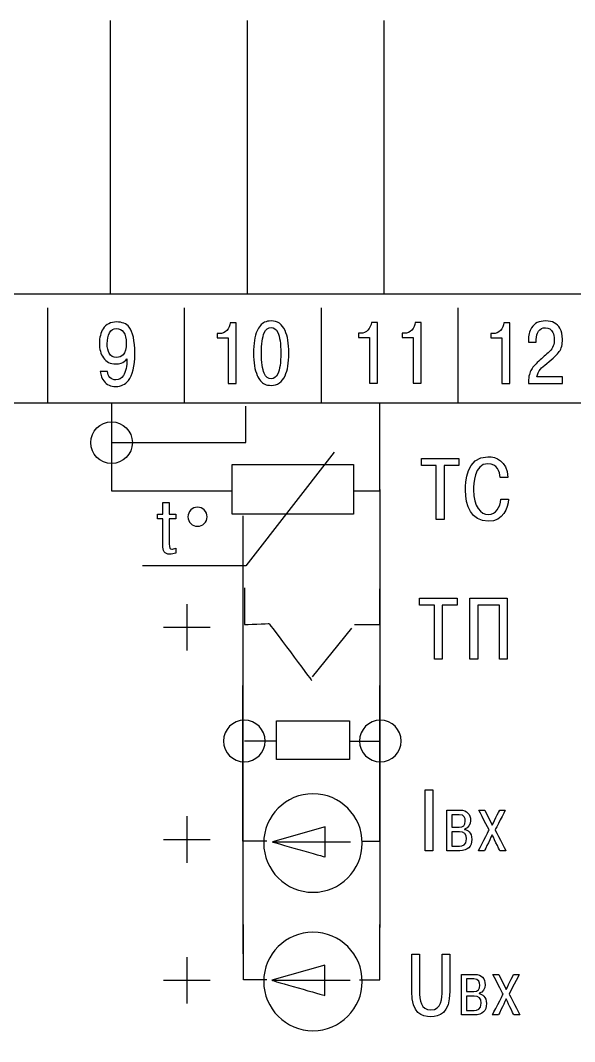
# Model space of a CAD drawing. Header units: millimetres. Extents: x 0 to 53000, y -591 to 24400.
# Drawn here: x 4495.17 to 4515.42, y 486.63 to 523.93 of the extents above; entities that cross this region are included whole.
import ezdxf
from ezdxf.lldxf.tags import DXFTag

# ---------------------------------------------------------------- set-up
doc = ezdxf.new("R2010")
doc.units = ezdxf.units.MM
doc.layers.add('Основная', color=7, linetype='Continuous', lineweight=30)
tags = doc.linetypes.add('New Line1', pattern=[0.8, 0.5, -0.3]).pattern_tags.tags
tags[6:7] = [DXFTag(74, 4), DXFTag(75, 0), DXFTag(340, '0'), DXFTag(46, 1.0), DXFTag(50, 0.0), DXFTag(44, 0.0), DXFTag(45, 0.0)]
tags[4:5] = [DXFTag(74, 4), DXFTag(75, 0), DXFTag(340, '0'), DXFTag(46, 1.0), DXFTag(50, 0.0), DXFTag(44, 0.0), DXFTag(45, 0.0)]
tags = doc.linetypes.add('New Line2', pattern=[0.8, 0.5, -0.3]).pattern_tags.tags
tags[6:7] = [DXFTag(74, 4), DXFTag(75, 0), DXFTag(340, '0'), DXFTag(46, 1.0), DXFTag(50, 0.0), DXFTag(44, 0.0), DXFTag(45, 0.0)]
tags[4:5] = [DXFTag(74, 4), DXFTag(75, 0), DXFTag(340, '0'), DXFTag(46, 1.0), DXFTag(50, 0.0), DXFTag(44, 0.0), DXFTag(45, 0.0)]

msp = doc.modelspace()

# ---------------------------------------------------------------- linework, layer by layer
for points, knots in [([(4456.66997, 460.93271), (4456.66997, 460.93271), (4456.66997, 513.93271), (4456.66997, 513.93271), (4456.66997, 513.93271), (4456.66997, 513.93271), (4535.66997, 513.93271), (4535.66997, 513.93271), (4535.66997, 513.93271), (4535.66997, 513.93271), (4535.66997, 460.93271), (4535.66997, 460.93271), (4535.66997, 460.93271), (4535.66997, 460.93271), (4456.66997, 460.93271), (4456.66997, 460.93271)], [0, 0, 0, 0, 0.2, 0.2, 0.2, 0.20000001, 0.4, 0.4, 0.4, 0.40000001, 0.6, 0.6, 0.6, 0.60000001, 1, 1, 1, 1]), ([(4456.66997, 460.93271), (4456.66997, 460.93271), (4456.66997, 513.93271), (4456.66997, 513.93271), (4456.66997, 513.93271), (4456.66997, 513.93271), (4535.66997, 513.93271), (4535.66997, 513.93271), (4535.66997, 513.93271), (4535.66997, 513.93271), (4535.66997, 460.93271), (4535.66997, 460.93271), (4535.66997, 460.93271), (4535.66997, 460.93271), (4456.66997, 460.93271), (4456.66997, 460.93271)], [0, 0, 0, 0, 0.2, 0.2, 0.2, 0.20000001, 0.4, 0.4, 0.4, 0.40000001, 0.6, 0.6, 0.6, 0.60000001, 1, 1, 1, 1]), ([(4456.66997, 460.93271), (4456.66997, 460.93271), (4456.66997, 513.93271), (4456.66997, 513.93271), (4456.66997, 513.93271), (4456.66997, 513.93271), (4535.66997, 513.93271), (4535.66997, 513.93271), (4535.66997, 513.93271), (4535.66997, 513.93271), (4535.66997, 460.93271), (4535.66997, 460.93271), (4535.66997, 460.93271), (4535.66997, 460.93271), (4456.66997, 460.93271), (4456.66997, 460.93271)], [0, 0, 0, 0, 0.2, 0.2, 0.2, 0.20000001, 0.4, 0.4, 0.4, 0.40000001, 0.6, 0.6, 0.6, 0.60000001, 1, 1, 1, 1]), ([(4498.08967, 511.11001), (4498.08967, 511.11001), (4498.35747, 511.11001), (4498.35747, 511.11001), (4498.35747, 511.11001), (4498.35747, 511.02321), (4498.38557, 510.94961), (4498.44177, 510.88931), (4498.44177, 510.88931), (4498.49797, 510.82901), (4498.56907, 510.79881), (4498.65497, 510.79881), (4498.65497, 510.79881), (4498.77407, 510.79881), (4498.86777, 510.85281), (4498.93607, 510.96071), (4498.93607, 510.96071), (4499.01977, 511.09201), (4499.06167, 511.29521), (4499.06167, 511.57041), (4499.06167, 511.57041), (4499.00437, 511.49631), (4498.93387, 511.44441), (4498.85007, 511.41481), (4498.85007, 511.41481), (4498.79277, 511.39361), (4498.72557, 511.38301), (4498.64837, 511.38301), (4498.64837, 511.38301), (4498.45887, 511.38301), (4498.31007, 511.45921), (4498.20207, 511.61171), (4498.20207, 511.61171), (4498.10507, 511.74921), (4498.05657, 511.92071), (4498.05657, 512.12601), (4498.05657, 512.12601), (4498.05657, 512.34821), (4498.10177, 512.52811), (4498.19217, 512.66581), (4498.19217, 512.66581), (4498.30237, 512.83291), (4498.46657, 512.91661), (4498.68487, 512.91661), (4498.68487, 512.91661), (4498.88977, 512.91661), (4499.04187, 512.85421), (4499.14097, 512.72931), (4499.14097, 512.72931), (4499.27987, 512.55351), (4499.34937, 512.23181), (4499.34937, 511.76401), (4499.34937, 511.76401), (4499.34937, 511.29841), (4499.27217, 510.96821), (4499.11787, 510.77341), (4499.11787, 510.77341), (4499.00547, 510.63161), (4498.85117, 510.56081), (4498.65497, 510.56081), (4498.65497, 510.56081), (4498.46987, 510.56081), (4498.32667, 510.62531), (4498.22517, 510.75441), (4498.22517, 510.75441), (4498.14807, 510.85171), (4498.10287, 510.97031), (4498.08967, 511.11001)], [0, 0, 0, 0, 0.05555556, 0.05555556, 0.05555556, 0.05555557, 0.11111111, 0.11111111, 0.11111111, 0.11111112, 0.16666667, 0.16666667, 0.16666667, 0.16666668, 0.22222222, 0.22222222, 0.22222222, 0.22222223, 0.27777778, 0.27777778, 0.27777778, 0.27777779, 0.33333333, 0.33333333, 0.33333333, 0.33333334, 0.38888889, 0.38888889, 0.38888889, 0.3888889, 0.44444444, 0.44444444, 0.44444444, 0.44444445, 0.5, 0.5, 0.5, 0.50000001, 0.55555556, 0.55555556, 0.55555556, 0.55555557, 0.61111111, 0.61111111, 0.61111111, 0.61111112, 0.66666667, 0.66666667, 0.66666667, 0.66666668, 0.72222222, 0.72222222, 0.72222222, 0.72222223, 0.77777778, 0.77777778, 0.77777778, 0.77777779, 0.83333333, 0.83333333, 0.83333333, 0.83333334, 0.88888889, 0.88888889, 0.88888889, 0.8888889, 1, 1, 1, 1]), ([(4499.03857, 512.13551), (4499.03857, 512.31551), (4499.00597, 512.45091), (4498.94097, 512.54201), (4498.94097, 512.54201), (4498.87597, 512.63291), (4498.78837, 512.67841), (4498.67817, 512.67841), (4498.67817, 512.67841), (4498.56797, 512.67841), (4498.48417, 512.62551), (4498.42687, 512.51961), (4498.42687, 512.51961), (4498.36957, 512.41391), (4498.34097, 512.28161), (4498.34097, 512.12281), (4498.34097, 512.12281), (4498.34097, 511.97461), (4498.36627, 511.85821), (4498.41697, 511.77361), (4498.41697, 511.77361), (4498.47647, 511.67201), (4498.56467, 511.62121), (4498.68147, 511.62121), (4498.68147, 511.62121), (4498.78287, 511.62121), (4498.86337, 511.65391), (4498.92277, 511.71961), (4498.92277, 511.71961), (4498.99997, 511.80641), (4499.03857, 511.94501), (4499.03857, 512.13551)], [0, 0, 0, 0, 0.11111111, 0.11111111, 0.11111111, 0.11111112, 0.22222222, 0.22222222, 0.22222222, 0.22222223, 0.33333333, 0.33333333, 0.33333333, 0.33333334, 0.44444444, 0.44444444, 0.44444444, 0.44444445, 0.55555556, 0.55555556, 0.55555556, 0.55555557, 0.66666667, 0.66666667, 0.66666667, 0.66666668, 0.77777778, 0.77777778, 0.77777778, 0.77777779, 1, 1, 1, 1]), ([(4502.36237, 512.33541), (4502.36237, 512.33541), (4502.36237, 512.49101), (4502.36237, 512.49101), (4502.36237, 512.49101), (4502.36237, 512.49101), (4502.44497, 512.49101), (4502.44497, 512.49101), (4502.44497, 512.49101), (4502.54857, 512.49101), (4502.63677, 512.52971), (4502.70947, 512.60691), (4502.70947, 512.60691), (4502.78227, 512.68421), (4502.82407, 512.77781), (4502.83507, 512.88791), (4502.83507, 512.88791), (4502.83507, 512.88791), (4503.05657, 512.88791), (4503.05657, 512.88791), (4503.05657, 512.88791), (4503.05657, 512.88791), (4503.05657, 510.66541), (4503.05657, 510.66541), (4503.05657, 510.66541), (4503.05657, 510.66541), (4502.76567, 510.66541), (4502.76567, 510.66541), (4502.76567, 510.66541), (4502.76567, 510.66541), (4502.76567, 512.33541), (4502.76567, 512.33541), (4502.76567, 512.33541), (4502.76567, 512.33541), (4502.36237, 512.33541), (4502.36237, 512.33541)], [0, 0, 0, 0, 0.1, 0.1, 0.1, 0.10000001, 0.2, 0.2, 0.2, 0.20000001, 0.3, 0.3, 0.3, 0.30000001, 0.4, 0.4, 0.4, 0.40000001, 0.5, 0.5, 0.5, 0.50000001, 0.6, 0.6, 0.6, 0.60000001, 0.7, 0.7, 0.7, 0.70000001, 0.8, 0.8, 0.8, 0.80000001, 1, 1, 1, 1]), ([(4504.33287, 510.59881), (4504.24027, 510.59881), (4504.16207, 510.61461), (4504.09807, 510.64631), (4504.09807, 510.64631), (4503.98347, 510.70351), (4503.89197, 510.80831), (4503.82367, 510.96071), (4503.82367, 510.96071), (4503.73337, 511.16391), (4503.68807, 511.43581), (4503.68807, 511.77671), (4503.68807, 511.77671), (4503.68807, 512.12591), (4503.73107, 512.39681), (4503.81717, 512.58941), (4503.81717, 512.58941), (4503.88537, 512.74191), (4503.97687, 512.84661), (4504.09157, 512.90381), (4504.09157, 512.90381), (4504.15977, 512.93771), (4504.24027, 512.95461), (4504.33287, 512.95461), (4504.33287, 512.95461), (4504.56437, 512.95461), (4504.73407, 512.83711), (4504.84197, 512.60221), (4504.84197, 512.60221), (4504.93237, 512.40531), (4504.97757, 512.13011), (4504.97757, 511.77671), (4504.97757, 511.77671), (4504.97757, 511.42321), (4504.93237, 511.14801), (4504.84197, 510.95111), (4504.84197, 510.95111), (4504.73407, 510.71621), (4504.56437, 510.59881), (4504.33287, 510.59881)], [0, 0, 0, 0, 0.09090909, 0.09090909, 0.09090909, 0.0909091, 0.18181818, 0.18181818, 0.18181818, 0.18181819, 0.27272727, 0.27272727, 0.27272727, 0.27272728, 0.36363636, 0.36363636, 0.36363636, 0.36363637, 0.45454545, 0.45454545, 0.45454545, 0.45454546, 0.54545455, 0.54545455, 0.54545455, 0.54545456, 0.63636364, 0.63636364, 0.63636364, 0.63636365, 0.72727273, 0.72727273, 0.72727273, 0.72727274, 0.81818182, 0.81818182, 0.81818182, 0.81818183, 1, 1, 1, 1]), ([(4504.33287, 510.83681), (4504.43427, 510.83681), (4504.51477, 510.89821), (4504.57417, 511.02101), (4504.57417, 511.02101), (4504.64917, 511.17561), (4504.68667, 511.42741), (4504.68667, 511.77671), (4504.68667, 511.77671), (4504.68667, 512.12161), (4504.64917, 512.37251), (4504.57417, 512.52911), (4504.57417, 512.52911), (4504.51477, 512.65401), (4504.43427, 512.71641), (4504.33287, 512.71641), (4504.33287, 512.71641), (4504.22477, 512.71641), (4504.14117, 512.64981), (4504.08157, 512.51641), (4504.08157, 512.51641), (4504.01317, 512.36191), (4503.97917, 512.11531), (4503.97917, 511.77671), (4503.97917, 511.77671), (4503.97917, 511.44011), (4504.01317, 511.19451), (4504.08157, 511.04011), (4504.08157, 511.04011), (4504.14117, 510.90451), (4504.22477, 510.83681), (4504.33287, 510.83681)], [0, 0, 0, 0, 0.11111111, 0.11111111, 0.11111111, 0.11111112, 0.22222222, 0.22222222, 0.22222222, 0.22222223, 0.33333333, 0.33333333, 0.33333333, 0.33333334, 0.44444444, 0.44444444, 0.44444444, 0.44444445, 0.55555556, 0.55555556, 0.55555556, 0.55555557, 0.66666667, 0.66666667, 0.66666667, 0.66666668, 0.77777778, 0.77777778, 0.77777778, 0.77777779, 1, 1, 1, 1]), ([(4507.52267, 512.34741), (4507.52267, 512.34741), (4507.52267, 512.50301), (4507.52267, 512.50301), (4507.52267, 512.50301), (4507.52267, 512.50301), (4507.60527, 512.50301), (4507.60527, 512.50301), (4507.60527, 512.50301), (4507.70887, 512.50301), (4507.79707, 512.54171), (4507.86977, 512.61891), (4507.86977, 512.61891), (4507.94257, 512.69621), (4507.98437, 512.78981), (4507.99537, 512.89991), (4507.99537, 512.89991), (4507.99537, 512.89991), (4508.21687, 512.89991), (4508.21687, 512.89991), (4508.21687, 512.89991), (4508.21687, 512.89991), (4508.21687, 510.67741), (4508.21687, 510.67741), (4508.21687, 510.67741), (4508.21687, 510.67741), (4507.92597, 510.67741), (4507.92597, 510.67741), (4507.92597, 510.67741), (4507.92597, 510.67741), (4507.92597, 512.34741), (4507.92597, 512.34741), (4507.92597, 512.34741), (4507.92597, 512.34741), (4507.52267, 512.34741), (4507.52267, 512.34741)], [0, 0, 0, 0, 0.1, 0.1, 0.1, 0.10000001, 0.2, 0.2, 0.2, 0.20000001, 0.3, 0.3, 0.3, 0.30000001, 0.4, 0.4, 0.4, 0.40000001, 0.5, 0.5, 0.5, 0.50000001, 0.6, 0.6, 0.6, 0.60000001, 0.7, 0.7, 0.7, 0.70000001, 0.8, 0.8, 0.8, 0.80000001, 1, 1, 1, 1]), ([(4509.12287, 512.34741), (4509.12287, 512.34741), (4509.12287, 512.50301), (4509.12287, 512.50301), (4509.12287, 512.50301), (4509.12287, 512.50301), (4509.20547, 512.50301), (4509.20547, 512.50301), (4509.20547, 512.50301), (4509.30917, 512.50301), (4509.39727, 512.54171), (4509.47007, 512.61891), (4509.47007, 512.61891), (4509.54277, 512.69621), (4509.58467, 512.78981), (4509.59557, 512.89991), (4509.59557, 512.89991), (4509.59557, 512.89991), (4509.81717, 512.89991), (4509.81717, 512.89991), (4509.81717, 512.89991), (4509.81717, 512.89991), (4509.81717, 510.67741), (4509.81717, 510.67741), (4509.81717, 510.67741), (4509.81717, 510.67741), (4509.52627, 510.67741), (4509.52627, 510.67741), (4509.52627, 510.67741), (4509.52627, 510.67741), (4509.52627, 512.34741), (4509.52627, 512.34741), (4509.52627, 512.34741), (4509.52627, 512.34741), (4509.12287, 512.34741), (4509.12287, 512.34741)], [0, 0, 0, 0, 0.1, 0.1, 0.1, 0.10000001, 0.2, 0.2, 0.2, 0.20000001, 0.3, 0.3, 0.3, 0.30000001, 0.4, 0.4, 0.4, 0.40000001, 0.5, 0.5, 0.5, 0.50000001, 0.6, 0.6, 0.6, 0.60000001, 0.7, 0.7, 0.7, 0.70000001, 0.8, 0.8, 0.8, 0.80000001, 1, 1, 1, 1]), ([(4512.36237, 512.33611), (4512.36237, 512.33611), (4512.36237, 512.49171), (4512.36237, 512.49171), (4512.36237, 512.49171), (4512.36237, 512.49171), (4512.44497, 512.49171), (4512.44497, 512.49171), (4512.44497, 512.49171), (4512.54857, 512.49171), (4512.63677, 512.53041), (4512.70947, 512.60761), (4512.70947, 512.60761), (4512.78227, 512.68491), (4512.82407, 512.77851), (4512.83507, 512.88861), (4512.83507, 512.88861), (4512.83507, 512.88861), (4513.05657, 512.88861), (4513.05657, 512.88861), (4513.05657, 512.88861), (4513.05657, 512.88861), (4513.05657, 510.66611), (4513.05657, 510.66611), (4513.05657, 510.66611), (4513.05657, 510.66611), (4512.76567, 510.66611), (4512.76567, 510.66611), (4512.76567, 510.66611), (4512.76567, 510.66611), (4512.76567, 512.33611), (4512.76567, 512.33611), (4512.76567, 512.33611), (4512.76567, 512.33611), (4512.36237, 512.33611), (4512.36237, 512.33611)], [0, 0, 0, 0, 0.1, 0.1, 0.1, 0.10000001, 0.2, 0.2, 0.2, 0.20000001, 0.3, 0.3, 0.3, 0.30000001, 0.4, 0.4, 0.4, 0.40000001, 0.5, 0.5, 0.5, 0.50000001, 0.6, 0.6, 0.6, 0.60000001, 0.7, 0.7, 0.7, 0.70000001, 0.8, 0.8, 0.8, 0.80000001, 1, 1, 1, 1]), ([(4514.97757, 510.91691), (4514.97757, 510.91691), (4514.97757, 510.66611), (4514.97757, 510.66611), (4514.97757, 510.66611), (4514.97757, 510.66611), (4513.73107, 510.66611), (4513.73107, 510.66611), (4513.73107, 510.66611), (4513.73107, 510.86501), (4513.76197, 511.02491), (4513.82307, 511.14561), (4513.82307, 511.14561), (4513.87107, 511.23871), (4513.96647, 511.35191), (4514.10857, 511.48521), (4514.10857, 511.48521), (4514.24247, 511.60171), (4514.37587, 511.71911), (4514.50917, 511.83771), (4514.50917, 511.83771), (4514.62327, 511.96041), (4514.67997, 512.10751), (4514.67997, 512.27901), (4514.67997, 512.27901), (4514.67997, 512.38061), (4514.66347, 512.46521), (4514.63037, 512.53301), (4514.63037, 512.53301), (4514.57527, 512.64731), (4514.48277, 512.70451), (4514.35277, 512.70451), (4514.35277, 512.70451), (4514.24247, 512.70451), (4514.15927, 512.66271), (4514.10307, 512.57901), (4514.10307, 512.57901), (4514.04687, 512.49541), (4514.01877, 512.39431), (4514.01877, 512.27581), (4514.01877, 512.27581), (4514.01877, 512.27581), (4514.01877, 512.18061), (4514.01877, 512.18061), (4514.01877, 512.18061), (4514.01877, 512.18061), (4513.73107, 512.18061), (4513.73107, 512.18061), (4513.73107, 512.18061), (4513.73107, 512.18061), (4513.73107, 512.24721), (4513.73107, 512.24721), (4513.73107, 512.24721), (4513.73107, 512.42511), (4513.76967, 512.57531), (4513.84687, 512.69811), (4513.84687, 512.69811), (4513.95487, 512.86961), (4514.12677, 512.95531), (4514.36257, 512.95531), (4514.36257, 512.95531), (4514.60947, 512.95531), (4514.78367, 512.86531), (4514.88497, 512.68541), (4514.88497, 512.68541), (4514.94677, 512.57531), (4514.97757, 512.44091), (4514.97757, 512.28221), (4514.97757, 512.28221), (4514.97757, 512.09591), (4514.93897, 511.94671), (4514.86187, 511.83451), (4514.86187, 511.83451), (4514.79797, 511.73921), (4514.64477, 511.59531), (4514.40237, 511.40271), (4514.40237, 511.40271), (4514.29867, 511.32011), (4514.22267, 511.24921), (4514.17417, 511.19001), (4514.17417, 511.19001), (4514.10587, 511.10531), (4514.06167, 511.01431), (4514.04187, 510.91691), (4514.04187, 510.91691), (4514.04187, 510.91691), (4514.97757, 510.91691), (4514.97757, 510.91691)], [0, 0, 0, 0, 0.04347826, 0.04347826, 0.04347826, 0.04347827, 0.08695652, 0.08695652, 0.08695652, 0.08695653, 0.13043478, 0.13043478, 0.13043478, 0.13043479, 0.17391304, 0.17391304, 0.17391304, 0.17391305, 0.2173913, 0.2173913, 0.2173913, 0.21739131, 0.26086957, 0.26086957, 0.26086957, 0.26086958, 0.30434783, 0.30434783, 0.30434783, 0.30434784, 0.34782609, 0.34782609, 0.34782609, 0.3478261, 0.39130435, 0.39130435, 0.39130435, 0.39130436, 0.43478261, 0.43478261, 0.43478261, 0.43478262, 0.47826087, 0.47826087, 0.47826087, 0.47826088, 0.52173913, 0.52173913, 0.52173913, 0.52173914, 0.56521739, 0.56521739, 0.56521739, 0.5652174, 0.60869565, 0.60869565, 0.60869565, 0.60869566, 0.65217391, 0.65217391, 0.65217391, 0.65217392, 0.69565217, 0.69565217, 0.69565217, 0.69565218, 0.73913043, 0.73913043, 0.73913043, 0.73913044, 0.7826087, 0.7826087, 0.7826087, 0.78260871, 0.82608696, 0.82608696, 0.82608696, 0.82608697, 0.86956522, 0.86956522, 0.86956522, 0.86956523, 0.91304348, 0.91304348, 0.91304348, 0.91304349, 1, 1, 1, 1]), ([(4498.49977, 509.93351), (4498.49977, 509.93351), (4498.49977, 506.74951), (4498.49977, 506.74951), (4498.49977, 506.74951), (4498.49977, 506.74951), (4502.86747, 506.74951), (4502.86747, 506.74951)], [0, 0, 0, 0, 0.33333333, 0.33333333, 0.33333333, 0.33333334, 1, 1, 1, 1]), ([(4498.49977, 508.50701), (4498.49977, 508.50701), (4503.40367, 508.50701), (4503.40367, 508.50701), (4503.40367, 508.50701), (4503.40367, 508.50701), (4503.40367, 509.83821), (4503.40367, 509.83821)], [0, 0, 0, 0, 0.33333333, 0.33333333, 0.33333333, 0.33333334, 1, 1, 1, 1]), ([(4507.35037, 506.74951), (4507.35037, 506.74951), (4508.30757, 506.74951), (4508.30757, 506.74951), (4508.30757, 506.74951), (4508.30757, 506.74951), (4508.30757, 509.93451), (4508.30757, 509.93451)], [0, 0, 0, 0, 0.33333333, 0.33333333, 0.33333333, 0.33333334, 1, 1, 1, 1]), ([(4498.49977, 509.26901), (4498.08067, 509.26901), (4497.73777, 508.92681), (4497.73777, 508.50701), (4497.73777, 508.50701), (4497.73777, 508.08711), (4498.08067, 507.74501), (4498.49977, 507.74501), (4498.49977, 507.74501), (4498.91887, 507.74501), (4499.26177, 508.08711), (4499.26177, 508.50701), (4499.26177, 508.50701), (4499.26177, 508.92681), (4498.91887, 509.26901), (4498.49977, 509.26901)], [0, 0, 0, 0, 0.2, 0.2, 0.2, 0.20000001, 0.4, 0.4, 0.4, 0.40000001, 0.6, 0.6, 0.6, 0.60000001, 1, 1, 1, 1]), ([(4506.63657, 508.15711), (4506.63657, 508.15711), (4503.40577, 504.00411), (4503.40577, 504.00411), (4503.40577, 504.00411), (4503.40577, 504.00411), (4499.63657, 504.00411), (4499.63657, 504.00411)], [0, 0, 0, 0, 0.33333333, 0.33333333, 0.33333333, 0.33333334, 1, 1, 1, 1]), ([(4510.36757, 507.67211), (4510.36757, 507.67211), (4510.36757, 505.70041), (4510.36757, 505.70041), (4510.36757, 505.70041), (4510.36757, 505.70041), (4510.65017, 505.70041), (4510.65017, 505.70041), (4510.65017, 505.70041), (4510.65017, 505.70041), (4510.65017, 507.67211), (4510.65017, 507.67211), (4510.65017, 507.67211), (4510.65017, 507.67211), (4511.19627, 507.67211), (4511.19627, 507.67211), (4511.19627, 507.67211), (4511.19627, 507.67211), (4511.19627, 507.92291), (4511.19627, 507.92291), (4511.19627, 507.92291), (4511.19627, 507.92291), (4509.82097, 507.92291), (4509.82097, 507.92291), (4509.82097, 507.92291), (4509.82097, 507.92291), (4509.82097, 507.67211), (4509.82097, 507.67211), (4509.82097, 507.67211), (4509.82097, 507.67211), (4510.36757, 507.67211), (4510.36757, 507.67211)], [0, 0, 0, 0, 0.11111111, 0.11111111, 0.11111111, 0.11111112, 0.22222222, 0.22222222, 0.22222222, 0.22222223, 0.33333333, 0.33333333, 0.33333333, 0.33333334, 0.44444444, 0.44444444, 0.44444444, 0.44444445, 0.55555556, 0.55555556, 0.55555556, 0.55555557, 0.66666667, 0.66666667, 0.66666667, 0.66666668, 0.77777778, 0.77777778, 0.77777778, 0.77777779, 1, 1, 1, 1]), ([(4512.72227, 506.43701), (4512.70637, 506.14811), (4512.54127, 505.88461), (4512.27137, 505.88461), (4512.27137, 505.88461), (4511.99197, 505.88461), (4511.72847, 506.15451), (4511.72847, 506.78631), (4511.72847, 506.78631), (4511.72847, 506.98001), (4511.74117, 507.73881), (4512.25547, 507.73881), (4512.25547, 507.73881), (4512.59837, 507.73881), (4512.68097, 507.44031), (4512.69997, 507.23711), (4512.69997, 507.23711), (4512.69997, 507.23711), (4512.98257, 507.23711), (4512.98257, 507.23711), (4512.98257, 507.23711), (4512.94127, 507.86261), (4512.55717, 507.98961), (4512.25547, 507.98961), (4512.25547, 507.98961), (4511.45857, 507.98961), (4511.43317, 507.04981), (4511.43317, 506.77361), (4511.43317, 506.77361), (4511.43317, 506.20211), (4511.64907, 505.63321), (4512.26187, 505.63321), (4512.26187, 505.63321), (4512.83337, 505.63321), (4512.97307, 506.12271), (4513.00477, 506.43701), (4513.00477, 506.43701), (4513.00477, 506.43701), (4512.72227, 506.43701), (4512.72227, 506.43701)], [0, 0, 0, 0, 0.09090909, 0.09090909, 0.09090909, 0.0909091, 0.18181818, 0.18181818, 0.18181818, 0.18181819, 0.27272727, 0.27272727, 0.27272727, 0.27272728, 0.36363636, 0.36363636, 0.36363636, 0.36363637, 0.45454545, 0.45454545, 0.45454545, 0.45454546, 0.54545455, 0.54545455, 0.54545455, 0.54545456, 0.63636364, 0.63636364, 0.63636364, 0.63636365, 0.72727273, 0.72727273, 0.72727273, 0.72727274, 0.81818182, 0.81818182, 0.81818182, 0.81818183, 1, 1, 1, 1]), ([(4507.34547, 505.89401), (4507.34547, 505.89401), (4507.34547, 507.70431), (4507.34547, 507.70431), (4507.34547, 507.70431), (4507.34547, 507.70431), (4502.90597, 507.70431), (4502.90597, 507.70431), (4502.90597, 507.70431), (4502.90597, 507.70431), (4502.90597, 505.89401), (4502.90597, 505.89401), (4502.90597, 505.89401), (4502.90597, 505.89401), (4507.34547, 505.89401), (4507.34547, 505.89401)], [0, 0, 0, 0, 0.2, 0.2, 0.2, 0.20000001, 0.4, 0.4, 0.4, 0.40000001, 0.6, 0.6, 0.6, 0.60000001, 1, 1, 1, 1]), ([(4500.17787, 505.89421), (4500.17787, 505.89421), (4500.17787, 505.71931), (4500.17787, 505.71931), (4500.17787, 505.71931), (4500.17787, 505.71931), (4500.37257, 505.71931), (4500.37257, 505.71931), (4500.37257, 505.71931), (4500.37257, 505.71931), (4500.37257, 504.77381), (4500.37257, 504.77381), (4500.37257, 504.77381), (4500.37257, 504.54241), (4500.43187, 504.43191), (4500.62097, 504.43191), (4500.62097, 504.43191), (4500.69437, 504.43191), (4500.78187, 504.44881), (4500.84387, 504.46901), (4500.84387, 504.46901), (4500.84387, 504.46901), (4500.84387, 504.64971), (4500.84387, 504.64971), (4500.84387, 504.64971), (4500.79877, 504.62991), (4500.73947, 504.61861), (4500.69717, 504.61861), (4500.69717, 504.61861), (4500.62657, 504.61861), (4500.60967, 504.65531), (4500.60967, 504.80771), (4500.60967, 504.80771), (4500.60967, 504.80771), (4500.60967, 505.71931), (4500.60967, 505.71931), (4500.60967, 505.71931), (4500.60967, 505.71931), (4500.84387, 505.71931), (4500.84387, 505.71931), (4500.84387, 505.71931), (4500.84387, 505.71931), (4500.84387, 505.89421), (4500.84387, 505.89421), (4500.84387, 505.89421), (4500.84387, 505.89421), (4500.60967, 505.89421), (4500.60967, 505.89421), (4500.60967, 505.89421), (4500.60967, 505.89421), (4500.60967, 506.32321), (4500.60967, 506.32321), (4500.60967, 506.32321), (4500.60967, 506.32321), (4500.37257, 506.32321), (4500.37257, 506.32321), (4500.37257, 506.32321), (4500.37257, 506.32321), (4500.37257, 505.89421), (4500.37257, 505.89421), (4500.37257, 505.89421), (4500.37257, 505.89421), (4500.17787, 505.89421), (4500.17787, 505.89421)], [0, 0, 0, 0, 0.05882353, 0.05882353, 0.05882353, 0.05882354, 0.11764706, 0.11764706, 0.11764706, 0.11764707, 0.17647059, 0.17647059, 0.17647059, 0.1764706, 0.23529412, 0.23529412, 0.23529412, 0.23529413, 0.29411765, 0.29411765, 0.29411765, 0.29411766, 0.35294118, 0.35294118, 0.35294118, 0.35294119, 0.41176471, 0.41176471, 0.41176471, 0.41176472, 0.47058824, 0.47058824, 0.47058824, 0.47058825, 0.52941176, 0.52941176, 0.52941176, 0.52941177, 0.58823529, 0.58823529, 0.58823529, 0.5882353, 0.64705882, 0.64705882, 0.64705882, 0.64705883, 0.70588235, 0.70588235, 0.70588235, 0.70588236, 0.76470588, 0.76470588, 0.76470588, 0.76470589, 0.82352941, 0.82352941, 0.82352941, 0.82352942, 0.88235294, 0.88235294, 0.88235294, 0.88235295, 1, 1, 1, 1]), ([(4501.64187, 506.15031), (4501.83447, 506.15031), (4501.99187, 505.99311), (4501.99187, 505.80031), (4501.99187, 505.80031), (4501.99187, 505.60771), (4501.83447, 505.45031), (4501.64187, 505.45031), (4501.64187, 505.45031), (4501.44907, 505.45031), (4501.29187, 505.60771), (4501.29187, 505.80031), (4501.29187, 505.80031), (4501.29187, 505.99311), (4501.44907, 506.15031), (4501.64187, 506.15031)], [0, 0, 0, 0, 0.2, 0.2, 0.2, 0.20000001, 0.4, 0.4, 0.4, 0.40000001, 0.6, 0.6, 0.6, 0.60000001, 1, 1, 1, 1]), ([(4503.35417, 503.20871), (4503.35417, 503.20871), (4503.35417, 501.85821), (4503.35417, 501.85821), (4503.35417, 501.85821), (4503.35417, 501.85821), (4504.25997, 501.89741), (4504.25997, 501.89741), (4504.25997, 501.89741), (4504.25997, 501.89741), (4505.80817, 499.82101), (4505.80817, 499.82101)], [0, 0, 0, 0, 0.25, 0.25, 0.25, 0.25000001, 0.5, 0.5, 0.5, 0.50000001, 1, 1, 1, 1]), ([(4507.37357, 501.86851), (4507.37357, 501.86851), (4508.30767, 501.86851), (4508.30767, 501.86851), (4508.30767, 501.86851), (4508.30767, 501.86851), (4508.30767, 503.17181), (4508.30767, 503.17181)], [0, 0, 0, 0, 0.33333333, 0.33333333, 0.33333333, 0.33333334, 1, 1, 1, 1]), ([(4510.30407, 502.57211), (4510.30407, 502.57211), (4510.30407, 500.60041), (4510.30407, 500.60041), (4510.30407, 500.60041), (4510.30407, 500.60041), (4510.58667, 500.60041), (4510.58667, 500.60041), (4510.58667, 500.60041), (4510.58667, 500.60041), (4510.58667, 502.57211), (4510.58667, 502.57211), (4510.58667, 502.57211), (4510.58667, 502.57211), (4511.13277, 502.57211), (4511.13277, 502.57211), (4511.13277, 502.57211), (4511.13277, 502.57211), (4511.13277, 502.82291), (4511.13277, 502.82291), (4511.13277, 502.82291), (4511.13277, 502.82291), (4509.75747, 502.82291), (4509.75747, 502.82291), (4509.75747, 502.82291), (4509.75747, 502.82291), (4509.75747, 502.57211), (4509.75747, 502.57211), (4509.75747, 502.57211), (4509.75747, 502.57211), (4510.30407, 502.57211), (4510.30407, 502.57211)], [0, 0, 0, 0, 0.11111111, 0.11111111, 0.11111111, 0.11111112, 0.22222222, 0.22222222, 0.22222222, 0.22222223, 0.33333333, 0.33333333, 0.33333333, 0.33333334, 0.44444444, 0.44444444, 0.44444444, 0.44444445, 0.55555556, 0.55555556, 0.55555556, 0.55555557, 0.66666667, 0.66666667, 0.66666667, 0.66666668, 0.77777778, 0.77777778, 0.77777778, 0.77777779, 1, 1, 1, 1]), ([(4511.87977, 502.57211), (4511.87977, 502.57211), (4512.67987, 502.57211), (4512.67987, 502.57211), (4512.67987, 502.57211), (4512.67987, 502.57211), (4512.67987, 500.60041), (4512.67987, 500.60041), (4512.67987, 500.60041), (4512.67987, 500.60041), (4512.96247, 500.60041), (4512.96247, 500.60041), (4512.96247, 500.60041), (4512.96247, 500.60041), (4512.96247, 502.82291), (4512.96247, 502.82291), (4512.96247, 502.82291), (4512.96247, 502.82291), (4511.59717, 502.82291), (4511.59717, 502.82291), (4511.59717, 502.82291), (4511.59717, 502.82291), (4511.59717, 500.60041), (4511.59717, 500.60041), (4511.59717, 500.60041), (4511.59717, 500.60041), (4511.87977, 500.60041), (4511.87977, 500.60041), (4511.87977, 500.60041), (4511.87977, 500.60041), (4511.87977, 502.57211), (4511.87977, 502.57211)], [0, 0, 0, 0, 0.11111111, 0.11111111, 0.11111111, 0.11111112, 0.22222222, 0.22222222, 0.22222222, 0.22222223, 0.33333333, 0.33333333, 0.33333333, 0.33333334, 0.44444444, 0.44444444, 0.44444444, 0.44444445, 0.55555556, 0.55555556, 0.55555556, 0.55555557, 0.66666667, 0.66666667, 0.66666667, 0.66666668, 0.77777778, 0.77777778, 0.77777778, 0.77777779, 1, 1, 1, 1]), ([(4504.18027, 493.94451), (4504.18027, 493.94451), (4503.30127, 493.94451), (4503.30127, 493.94451), (4503.30127, 493.94451), (4503.30127, 493.94451), (4503.30127, 499.63251), (4503.30127, 499.63251)], [0, 0, 0, 0, 0.33333333, 0.33333333, 0.33333333, 0.33333334, 1, 1, 1, 1]), ([(4507.64407, 493.94451), (4507.64407, 493.94451), (4508.30197, 493.94451), (4508.30197, 493.94451), (4508.30197, 493.94451), (4508.30197, 493.94451), (4508.30197, 499.63251), (4508.30197, 499.63251)], [0, 0, 0, 0, 0.33333333, 0.33333333, 0.33333333, 0.33333334, 1, 1, 1, 1]), ([(4503.35277, 496.84401), (4502.93367, 496.84401), (4502.59077, 497.18611), (4502.59087, 497.60601), (4502.59087, 497.60601), (4502.59087, 498.02581), (4502.93377, 498.36801), (4503.35287, 498.36791), (4503.35287, 498.36791), (4503.77197, 498.36791), (4504.11487, 498.02581), (4504.11477, 497.60591), (4504.11477, 497.60591), (4504.11477, 497.18611), (4503.77187, 496.84391), (4503.35277, 496.84401)], [0, 0, 0, 0, 0.2, 0.2, 0.2, 0.20000001, 0.4, 0.4, 0.4, 0.40000001, 0.6, 0.6, 0.6, 0.60000001, 1, 1, 1, 1]), ([(4507.19827, 496.93161), (4507.19827, 496.93161), (4507.19827, 498.35001), (4507.19827, 498.35001), (4507.19827, 498.35001), (4507.19827, 498.35001), (4504.52327, 498.35001), (4504.52327, 498.35001), (4504.52327, 498.35001), (4504.52327, 498.35001), (4504.52327, 496.93161), (4504.52327, 496.93161), (4504.52327, 496.93161), (4504.52327, 496.93161), (4507.19827, 496.93161), (4507.19827, 496.93161)], [0, 0, 0, 0, 0.2, 0.2, 0.2, 0.20000001, 0.4, 0.4, 0.4, 0.40000001, 0.6, 0.6, 0.6, 0.60000001, 1, 1, 1, 1]), ([(4508.32367, 498.36801), (4508.74277, 498.36801), (4509.08567, 498.02581), (4509.08567, 497.60601), (4509.08567, 497.60601), (4509.08567, 497.18611), (4508.74277, 496.84401), (4508.32367, 496.84401), (4508.32367, 496.84401), (4507.90457, 496.84401), (4507.56167, 497.18611), (4507.56167, 497.60601), (4507.56167, 497.60601), (4507.56167, 498.02581), (4507.90457, 498.36801), (4508.32367, 498.36801)], [0, 0, 0, 0, 0.2, 0.2, 0.2, 0.20000001, 0.4, 0.4, 0.4, 0.40000001, 0.6, 0.6, 0.6, 0.60000001, 1, 1, 1, 1]), ([(4509.96357, 495.82291), (4509.96357, 495.82291), (4509.96357, 493.60041), (4509.96357, 493.60041), (4509.96357, 493.60041), (4509.96357, 493.60041), (4510.24617, 493.60041), (4510.24617, 493.60041), (4510.24617, 493.60041), (4510.24617, 493.60041), (4510.24617, 495.82291), (4510.24617, 495.82291), (4510.24617, 495.82291), (4510.24617, 495.82291), (4509.96357, 495.82291), (4509.96357, 495.82291)], [0, 0, 0, 0, 0.2, 0.2, 0.2, 0.20000001, 0.4, 0.4, 0.4, 0.40000001, 0.6, 0.6, 0.6, 0.60000001, 1, 1, 1, 1]), ([(4505.86077, 495.67991), (4506.85227, 495.67991), (4507.66077, 494.87131), (4507.66077, 493.87981), (4507.66077, 493.87981), (4507.66077, 492.88831), (4506.85227, 492.07971), (4505.86077, 492.07971), (4505.86077, 492.07971), (4504.86927, 492.07971), (4504.06077, 492.88831), (4504.06077, 493.87981), (4504.06077, 493.87981), (4504.06077, 494.87131), (4504.86927, 495.67991), (4505.86077, 495.67991)], [0, 0, 0, 0, 0.2, 0.2, 0.2, 0.20000001, 0.4, 0.4, 0.4, 0.40000001, 0.6, 0.6, 0.6, 0.60000001, 1, 1, 1, 1]), ([(4510.74867, 495.08191), (4510.74867, 495.08191), (4510.74867, 493.60031), (4510.74867, 493.60031), (4510.74867, 493.60031), (4510.74867, 493.60031), (4511.22277, 493.60031), (4511.22277, 493.60031), (4511.22277, 493.60031), (4511.52757, 493.60031), (4511.66307, 493.75051), (4511.66307, 494.01301), (4511.66307, 494.01301), (4511.66307, 494.27761), (4511.50217, 494.36011), (4511.39637, 494.37921), (4511.39637, 494.37921), (4511.39637, 494.37921), (4511.39637, 494.38981), (4511.39637, 494.38981), (4511.39637, 494.38981), (4511.53817, 494.42581), (4511.61647, 494.55911), (4511.61647, 494.70521), (4511.61647, 494.70521), (4511.61647, 494.92741), (4511.49587, 495.08191), (4511.23977, 495.08191), (4511.23977, 495.08191), (4511.23977, 495.08191), (4510.74867, 495.08191), (4510.74867, 495.08191)], [0, 0, 0, 0, 0.11111111, 0.11111111, 0.11111111, 0.11111112, 0.22222222, 0.22222222, 0.22222222, 0.22222223, 0.33333333, 0.33333333, 0.33333333, 0.33333334, 0.44444444, 0.44444444, 0.44444444, 0.44444445, 0.55555556, 0.55555556, 0.55555556, 0.55555557, 0.66666667, 0.66666667, 0.66666667, 0.66666668, 0.77777778, 0.77777778, 0.77777778, 0.77777779, 1, 1, 1, 1]), ([(4512.41137, 494.53371), (4512.41137, 494.53371), (4512.14467, 495.08191), (4512.14467, 495.08191), (4512.14467, 495.08191), (4512.14467, 495.08191), (4511.92207, 495.08191), (4511.92207, 495.08191), (4511.92207, 495.08191), (4511.92207, 495.08191), (4512.29707, 494.35801), (4512.29707, 494.35801), (4512.29707, 494.35801), (4512.29707, 494.35801), (4511.90297, 493.60031), (4511.90297, 493.60031), (4511.90297, 493.60031), (4511.90297, 493.60031), (4512.12987, 493.60031), (4512.12987, 493.60031), (4512.12987, 493.60031), (4512.12987, 493.60031), (4512.40927, 494.18231), (4512.40927, 494.18231), (4512.40927, 494.18231), (4512.40927, 494.18231), (4512.68657, 493.60031), (4512.68657, 493.60031), (4512.68657, 493.60031), (4512.68657, 493.60031), (4512.91297, 493.60031), (4512.91297, 493.60031), (4512.91297, 493.60031), (4512.91297, 493.60031), (4512.51717, 494.36231), (4512.51717, 494.36231), (4512.51717, 494.36231), (4512.51717, 494.36231), (4512.88757, 495.08191), (4512.88757, 495.08191), (4512.88757, 495.08191), (4512.88757, 495.08191), (4512.68227, 495.08191), (4512.68227, 495.08191), (4512.68227, 495.08191), (4512.68227, 495.08191), (4512.41137, 494.53371), (4512.41137, 494.53371)], [0, 0, 0, 0, 0.07692308, 0.07692308, 0.07692308, 0.07692309, 0.15384615, 0.15384615, 0.15384615, 0.15384616, 0.23076923, 0.23076923, 0.23076923, 0.23076924, 0.30769231, 0.30769231, 0.30769231, 0.30769232, 0.38461538, 0.38461538, 0.38461538, 0.38461539, 0.46153846, 0.46153846, 0.46153846, 0.46153847, 0.53846154, 0.53846154, 0.53846154, 0.53846155, 0.61538462, 0.61538462, 0.61538462, 0.61538463, 0.69230769, 0.69230769, 0.69230769, 0.6923077, 0.76923077, 0.76923077, 0.76923077, 0.76923078, 0.84615385, 0.84615385, 0.84615385, 0.84615386, 1, 1, 1, 1]), ([(4510.93707, 494.91471), (4510.93707, 494.91471), (4511.20587, 494.91471), (4511.20587, 494.91471), (4511.20587, 494.91471), (4511.39217, 494.91471), (4511.42387, 494.78561), (4511.42387, 494.68401), (4511.42387, 494.68401), (4511.42387, 494.53581), (4511.35617, 494.45331), (4511.19957, 494.45331), (4511.19957, 494.45331), (4511.19957, 494.45331), (4510.93707, 494.45331), (4510.93707, 494.45331), (4510.93707, 494.45331), (4510.93707, 494.45331), (4510.93707, 494.91471), (4510.93707, 494.91471)], [0, 0, 0, 0, 0.16666667, 0.16666667, 0.16666667, 0.16666668, 0.33333333, 0.33333333, 0.33333333, 0.33333334, 0.5, 0.5, 0.5, 0.50000001, 0.66666667, 0.66666667, 0.66666667, 0.66666668, 1, 1, 1, 1]), ([(4504.37647, 493.92101), (4504.37647, 493.92101), (4506.31077, 494.47491), (4506.31077, 494.47491), (4506.31077, 494.47491), (4506.31077, 494.47491), (4506.31077, 493.36701), (4506.31077, 493.36701), (4506.31077, 493.36701), (4506.31077, 493.36701), (4504.37647, 493.92101), (4504.37647, 493.92101)], [0, 0, 0, 0, 0.25, 0.25, 0.25, 0.25000001, 0.5, 0.5, 0.5, 0.50000001, 1, 1, 1, 1]), ([(4510.93707, 494.28611), (4510.93707, 494.28611), (4511.21007, 494.28611), (4511.21007, 494.28611), (4511.21007, 494.28611), (4511.39007, 494.28611), (4511.47257, 494.21201), (4511.47257, 494.02991), (4511.47257, 494.02991), (4511.47257, 493.79081), (4511.32227, 493.76751), (4511.21007, 493.76751), (4511.21007, 493.76751), (4511.21007, 493.76751), (4510.93707, 493.76751), (4510.93707, 493.76751), (4510.93707, 493.76751), (4510.93707, 493.76751), (4510.93707, 494.28611), (4510.93707, 494.28611)], [0, 0, 0, 0, 0.16666667, 0.16666667, 0.16666667, 0.16666668, 0.33333333, 0.33333333, 0.33333333, 0.33333334, 0.5, 0.5, 0.5, 0.50000001, 0.66666667, 0.66666667, 0.66666667, 0.66666668, 1, 1, 1, 1]), ([(4504.17877, 488.88791), (4504.17877, 488.88791), (4503.31707, 488.88791), (4503.31707, 488.88791), (4503.31707, 488.88791), (4503.31707, 488.88791), (4503.31707, 490.90601), (4503.31707, 490.90601)], [0, 0, 0, 0, 0.33333333, 0.33333333, 0.33333333, 0.33333334, 1, 1, 1, 1]), ([(4505.86077, 490.62291), (4506.85227, 490.62291), (4507.66077, 489.81431), (4507.66077, 488.82281), (4507.66077, 488.82281), (4507.66077, 487.83131), (4506.85227, 487.02271), (4505.86077, 487.02271), (4505.86077, 487.02271), (4504.86927, 487.02271), (4504.06077, 487.83131), (4504.06077, 488.82281), (4504.06077, 488.82281), (4504.06077, 489.81431), (4504.86927, 490.62291), (4505.86077, 490.62291)], [0, 0, 0, 0, 0.2, 0.2, 0.2, 0.20000001, 0.4, 0.4, 0.4, 0.40000001, 0.6, 0.6, 0.6, 0.60000001, 1, 1, 1, 1]), ([(4507.56347, 488.88791), (4507.56347, 488.88791), (4508.30177, 488.88791), (4508.30177, 488.88791), (4508.30177, 488.88791), (4508.30177, 488.88791), (4508.30177, 490.90601), (4508.30177, 490.90601)], [0, 0, 0, 0, 0.33333333, 0.33333333, 0.33333333, 0.33333334, 1, 1, 1, 1]), ([(4509.47227, 489.82291), (4509.47227, 489.82291), (4509.47227, 488.46091), (4509.47227, 488.46091), (4509.47227, 488.46091), (4509.47227, 487.64811), (4509.82787, 487.53321), (4510.16767, 487.53321), (4510.16767, 487.53321), (4510.47247, 487.53321), (4510.85977, 487.65121), (4510.85977, 488.46091), (4510.85977, 488.46091), (4510.85977, 488.46091), (4510.85977, 489.82291), (4510.85977, 489.82291), (4510.85977, 489.82291), (4510.85977, 489.82291), (4510.57717, 489.82291), (4510.57717, 489.82291), (4510.57717, 489.82291), (4510.57717, 489.82291), (4510.57717, 488.49901), (4510.57717, 488.49901), (4510.57717, 488.49901), (4510.57717, 488.21001), (4510.56767, 487.78461), (4510.16767, 487.78461), (4510.16767, 487.78461), (4509.79297, 487.78461), (4509.75487, 488.12111), (4509.75487, 488.49901), (4509.75487, 488.49901), (4509.75487, 488.49901), (4509.75487, 489.82291), (4509.75487, 489.82291), (4509.75487, 489.82291), (4509.75487, 489.82291), (4509.47227, 489.82291), (4509.47227, 489.82291)], [0, 0, 0, 0, 0.09090909, 0.09090909, 0.09090909, 0.0909091, 0.18181818, 0.18181818, 0.18181818, 0.18181819, 0.27272727, 0.27272727, 0.27272727, 0.27272728, 0.36363636, 0.36363636, 0.36363636, 0.36363637, 0.45454545, 0.45454545, 0.45454545, 0.45454546, 0.54545455, 0.54545455, 0.54545455, 0.54545456, 0.63636364, 0.63636364, 0.63636364, 0.63636365, 0.72727273, 0.72727273, 0.72727273, 0.72727274, 0.81818182, 0.81818182, 0.81818182, 0.81818183, 1, 1, 1, 1]), ([(4504.35437, 488.86401), (4504.35437, 488.86401), (4506.28867, 489.41791), (4506.28867, 489.41791), (4506.28867, 489.41791), (4506.28867, 489.41791), (4506.28867, 488.31001), (4506.28867, 488.31001), (4506.28867, 488.31001), (4506.28867, 488.31001), (4504.35437, 488.86401), (4504.35437, 488.86401)], [0, 0, 0, 0, 0.25, 0.25, 0.25, 0.25000001, 0.5, 0.5, 0.5, 0.50000001, 1, 1, 1, 1]), ([(4511.28397, 489.08191), (4511.28397, 489.08191), (4511.28397, 487.60031), (4511.28397, 487.60031), (4511.28397, 487.60031), (4511.28397, 487.60031), (4511.75807, 487.60031), (4511.75807, 487.60031), (4511.75807, 487.60031), (4512.06287, 487.60031), (4512.19837, 487.75051), (4512.19837, 488.01301), (4512.19837, 488.01301), (4512.19837, 488.27761), (4512.03747, 488.36011), (4511.93167, 488.37921), (4511.93167, 488.37921), (4511.93167, 488.37921), (4511.93167, 488.38981), (4511.93167, 488.38981), (4511.93167, 488.38981), (4512.07347, 488.42581), (4512.15177, 488.55911), (4512.15177, 488.70521), (4512.15177, 488.70521), (4512.15177, 488.92741), (4512.03117, 489.08191), (4511.77507, 489.08191), (4511.77507, 489.08191), (4511.77507, 489.08191), (4511.28397, 489.08191), (4511.28397, 489.08191)], [0, 0, 0, 0, 0.11111111, 0.11111111, 0.11111111, 0.11111112, 0.22222222, 0.22222222, 0.22222222, 0.22222223, 0.33333333, 0.33333333, 0.33333333, 0.33333334, 0.44444444, 0.44444444, 0.44444444, 0.44444445, 0.55555556, 0.55555556, 0.55555556, 0.55555557, 0.66666667, 0.66666667, 0.66666667, 0.66666668, 0.77777778, 0.77777778, 0.77777778, 0.77777779, 1, 1, 1, 1]), ([(4511.47237, 488.91471), (4511.47237, 488.91471), (4511.74117, 488.91471), (4511.74117, 488.91471), (4511.74117, 488.91471), (4511.92747, 488.91471), (4511.95917, 488.78561), (4511.95917, 488.68401), (4511.95917, 488.68401), (4511.95917, 488.53581), (4511.89147, 488.45331), (4511.73487, 488.45331), (4511.73487, 488.45331), (4511.73487, 488.45331), (4511.47237, 488.45331), (4511.47237, 488.45331), (4511.47237, 488.45331), (4511.47237, 488.45331), (4511.47237, 488.91471), (4511.47237, 488.91471)], [0, 0, 0, 0, 0.16666667, 0.16666667, 0.16666667, 0.16666668, 0.33333333, 0.33333333, 0.33333333, 0.33333334, 0.5, 0.5, 0.5, 0.50000001, 0.66666667, 0.66666667, 0.66666667, 0.66666668, 1, 1, 1, 1]), ([(4512.92197, 488.53371), (4512.92197, 488.53371), (4512.65527, 489.08191), (4512.65527, 489.08191), (4512.65527, 489.08191), (4512.65527, 489.08191), (4512.43267, 489.08191), (4512.43267, 489.08191), (4512.43267, 489.08191), (4512.43267, 489.08191), (4512.80767, 488.35801), (4512.80767, 488.35801), (4512.80767, 488.35801), (4512.80767, 488.35801), (4512.41357, 487.60031), (4512.41357, 487.60031), (4512.41357, 487.60031), (4512.41357, 487.60031), (4512.64047, 487.60031), (4512.64047, 487.60031), (4512.64047, 487.60031), (4512.64047, 487.60031), (4512.91987, 488.18231), (4512.91987, 488.18231), (4512.91987, 488.18231), (4512.91987, 488.18231), (4513.19717, 487.60031), (4513.19717, 487.60031), (4513.19717, 487.60031), (4513.19717, 487.60031), (4513.42357, 487.60031), (4513.42357, 487.60031), (4513.42357, 487.60031), (4513.42357, 487.60031), (4513.02777, 488.36231), (4513.02777, 488.36231), (4513.02777, 488.36231), (4513.02777, 488.36231), (4513.39817, 489.08191), (4513.39817, 489.08191), (4513.39817, 489.08191), (4513.39817, 489.08191), (4513.19287, 489.08191), (4513.19287, 489.08191), (4513.19287, 489.08191), (4513.19287, 489.08191), (4512.92197, 488.53371), (4512.92197, 488.53371)], [0, 0, 0, 0, 0.07692308, 0.07692308, 0.07692308, 0.07692309, 0.15384615, 0.15384615, 0.15384615, 0.15384616, 0.23076923, 0.23076923, 0.23076923, 0.23076924, 0.30769231, 0.30769231, 0.30769231, 0.30769232, 0.38461538, 0.38461538, 0.38461538, 0.38461539, 0.46153846, 0.46153846, 0.46153846, 0.46153847, 0.53846154, 0.53846154, 0.53846154, 0.53846155, 0.61538462, 0.61538462, 0.61538462, 0.61538463, 0.69230769, 0.69230769, 0.69230769, 0.6923077, 0.76923077, 0.76923077, 0.76923077, 0.76923078, 0.84615385, 0.84615385, 0.84615385, 0.84615386, 1, 1, 1, 1]), ([(4511.47237, 488.28611), (4511.47237, 488.28611), (4511.74537, 488.28611), (4511.74537, 488.28611), (4511.74537, 488.28611), (4511.92537, 488.28611), (4512.00787, 488.21201), (4512.00787, 488.02991), (4512.00787, 488.02991), (4512.00787, 487.79081), (4511.85757, 487.76751), (4511.74537, 487.76751), (4511.74537, 487.76751), (4511.74537, 487.76751), (4511.47237, 487.76751), (4511.47237, 487.76751), (4511.47237, 487.76751), (4511.47237, 487.76751), (4511.47237, 488.28611), (4511.47237, 488.28611)], [0, 0, 0, 0, 0.16666667, 0.16666667, 0.16666667, 0.16666668, 0.33333333, 0.33333333, 0.33333333, 0.33333334, 0.5, 0.5, 0.5, 0.50000001, 0.66666667, 0.66666667, 0.66666667, 0.66666668, 1, 1, 1, 1])]:
    msp.add_open_spline(points, degree=3, knots=knots)
for points in [[(4496.17007, 509.96371), (4496.17007, 509.96371), (4496.17007, 513.43321), (4496.17007, 513.43321)], [(4501.17007, 509.96371), (4501.17007, 509.96371), (4501.17007, 513.43321), (4501.17007, 513.43321)], [(4506.17007, 509.96371), (4506.17007, 509.96371), (4506.17007, 513.43321), (4506.17007, 513.43321)], [(4511.17007, 509.96371), (4511.17007, 509.96371), (4511.17007, 513.43321), (4511.17007, 513.43321)], [(4456.66997, 509.95591), (4456.66997, 509.95591), (4535.66997, 509.95591), (4535.66997, 509.95591)], [(4501.25147, 502.61041), (4501.25147, 502.61041), (4501.25147, 500.91041), (4501.25147, 500.91041)], [(4500.40237, 501.76041), (4500.40237, 501.76041), (4502.10237, 501.76041), (4502.10237, 501.76041)], [(4505.84067, 499.95231), (4505.84067, 499.95231), (4507.27607, 501.73281), (4507.27607, 501.73281)], [(4504.52697, 497.60601), (4504.52697, 497.60601), (4503.35287, 497.60601), (4503.35287, 497.60601)], [(4507.20817, 497.60601), (4507.20817, 497.60601), (4508.32367, 497.60601), (4508.32367, 497.60601)], [(4501.25147, 494.85601), (4501.25147, 494.85601), (4501.25147, 493.15601), (4501.25147, 493.15601)], [(4500.40237, 494.00601), (4500.40237, 494.00601), (4502.10237, 494.00601), (4502.10237, 494.00601)], [(4504.37647, 493.92101), (4504.37647, 493.92101), (4507.23667, 493.92101), (4507.23667, 493.92101)], [(4501.25147, 489.71401), (4501.25147, 489.71401), (4501.25147, 488.01401), (4501.25147, 488.01401)], [(4500.40237, 488.86401), (4500.40237, 488.86401), (4502.10237, 488.86401), (4502.10237, 488.86401)], [(4504.35437, 488.86401), (4504.35437, 488.86401), (4507.21457, 488.86401), (4507.21457, 488.86401)]]:
    msp.add_open_spline(points, degree=3)
at = {"linetype": 'New Line2'}
msp.add_open_spline([(4508.30737, 506.79761), (4508.30737, 506.79761), (4508.30737, 490.79761), (4508.30737, 490.79761)], degree=3, dxfattribs=at)
at = {"linetype": 'New Line1'}
msp.add_open_spline([(4503.30147, 505.83621), (4503.30147, 505.83621), (4503.30147, 489.83621), (4503.30147, 489.83621)], degree=3, dxfattribs=at)
at = {"layer": 'Основная'}
for p, q in [((4498.46522, 513.93271), (4498.46522, 523.93271)), ((4503.46522, 513.93271), (4503.46522, 523.93271)), ((4508.46522, 513.93271), (4508.46522, 523.93271))]:
    msp.add_line(p, q, dxfattribs=at)

doc.saveas('drawing.dxf')
